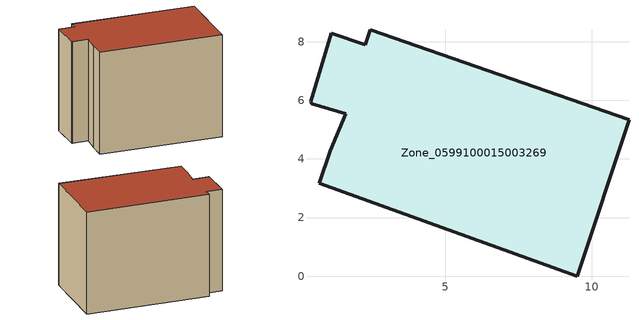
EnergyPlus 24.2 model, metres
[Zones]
Zone_0599100015003269
 floor ground (C_G): 2.27,7.9 2.44,8.4 11.27,5.33 9.5,0 0.7,3.16 1.07,4.27 1.6,5.54 0.44,5.88 0.4,5.96 1.11,8.28 z0.82
 wall outside (C_F): 9.5,0 11.27,5.33 2.44,8.4 2.27,7.9 1.11,8.28 0.4,5.96 0.44,5.88 1.6,5.54 1.07,4.27 0.7,3.16 9.5,0 z0.82:8.77
 roof outside (C_R): 0.4,5.96 0.44,5.88 1.6,5.54 1.07,4.27 0.7,3.16 9.5,0 11.27,5.33 2.44,8.4 2.27,7.9 1.11,8.28 z8.77
[BUILDING]
Pand.0599100015003269: North Axis=0; Terrain=City; Loads Convergence Tolerance Value=0.04; Temperature Convergence Tolerance Value=0.4; Solar Distribution=FullExterior; Maximum Number of Warmup Days=25; Minimum Number of Warmup Days=1
[Site:Location]
Rotterdam.The.Hague.AP_ZH_NLD Design_Conditions: Latitude=51.96; Longitude=4.45; Time Zone=1; Elevation=-4.5
[SITE:GROUNDTEMPERATURE:BUILDINGSURFACE]
18, 18, 18, 18, 18, 18, 18, 18, 18, 18, 18, 18
[MATERIAL] Thermal Absorptance=0.9; Solar Absorptance=0.7; Visible Absorptance=0.7
Name | Roughness | Thickness | Conductivity | Density | Specific Heat
G.TI.1965-1974 | MediumSmooth | 0.15 | 0.882353 | 540 | 1210
F.TI.1965-1974 | Rough | 0.3 | 0.697674 | 1920 | 840
R.TI.1965-1974 | MediumRough | 0.2 | 0.232558 | 1500 | 1000
[CONSTRUCTION]
C_G: G.TI.1965-1974
C_F: F.TI.1965-1974
C_R: R.TI.1965-1974
[ZONE]
Zone_0599100015003269: Type=1; Multiplier=1; Ceiling Height=Autocalculate; Volume=Autocalculate; Floor Area=autocalculate; Part of Total Floor Area=Yes
[ZONEINFILTRATION:DESIGNFLOWRATE]
Infil_Zone_0599100015003269: Zone or ZoneList or Space or SpaceList=Zone_0599100015003269; Schedule=AlwaysOn; Design Flow Rate Calculation Method=Flow/Area; Flow Rate per Floor Area=0.003; Constant Term Coefficient=1; Temperature Term Coefficient=0; Velocity Term Coefficient=0; Velocity Squared Term Coefficient=0
[HVACTEMPLATE:ZONE:IDEALLOADSAIRSYSTEM]
Zone_0599100015003269: Maximum Heating Supply Air Temperature=50; Minimum Cooling Supply Air Temperature=13; Maximum Heating Supply Air Humidity Ratio=0.0156; Minimum Cooling Supply Air Humidity Ratio=0.0077; Heating Limit=NoLimit; Cooling Limit=NoLimit; Dehumidification Control Type=ConstantSensibleHeatRatio; Cooling Sensible Heat Ratio=0.7; Dehumidification Setpoint=60; Humidification Control Type=None; Humidification Setpoint=30; Outdoor Air Method=None; Outdoor Air Flow Rate per Person=0.00944; Outdoor Air Flow Rate per Zone Floor Area=0; Outdoor Air Flow Rate per Zone=0; Demand Controlled Ventilation Type=None; Outdoor Air Economizer Type=NoEconomizer; Heat Recovery Type=None; Sensible Heat Recovery Effectiveness=0.7; Latent Heat Recovery Effectiveness=0.65
[ZONECONTROL:THERMOSTAT]
ThermostatControl_Zone_0599100015003269: Zone or ZoneList=Zone_0599100015003269; Control Type Schedule=DualSetpointControlType; Control 1=Thermostat_Zone_0599100015003269; Temperature Difference Between Cutout And Setpoint=0
[THERMOSTATSETPOINT:DUALSETPOINT]
Thermostat_Zone_0599100015003269: Heating Setpoint Temperature Schedule=HeatingSetpoint_Zone_0599100015003269; Cooling Setpoint Temperature Schedule=CoolingSetpoint_Zone_0599100015003269
[SCHEDULE:COMPACT]
HeatingSetpoint_Zone_0599100015003269: Through: 12/31, For: AllDays, Until: 24:00, 21
CoolingSetpoint_Zone_0599100015003269: Through: 12/31, For: AllDays, Until: 24:00, 24
DualSetpointControlType: Through: 12/31, For: AllDays, Until: 24:00, 4
AlwaysOn: Through: 12/31, For: AllDays, Until: 24:00, 1
